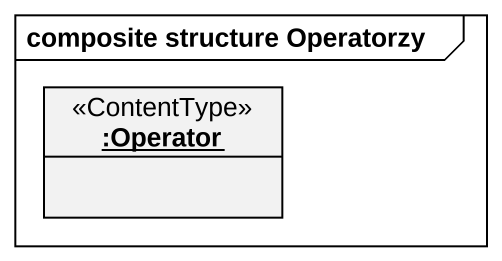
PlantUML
@startuml
mainframe composite structure Operatorzy
hide circle
hide empty members
object ":Operator" as Operator <<ContentType>>
@enduml
